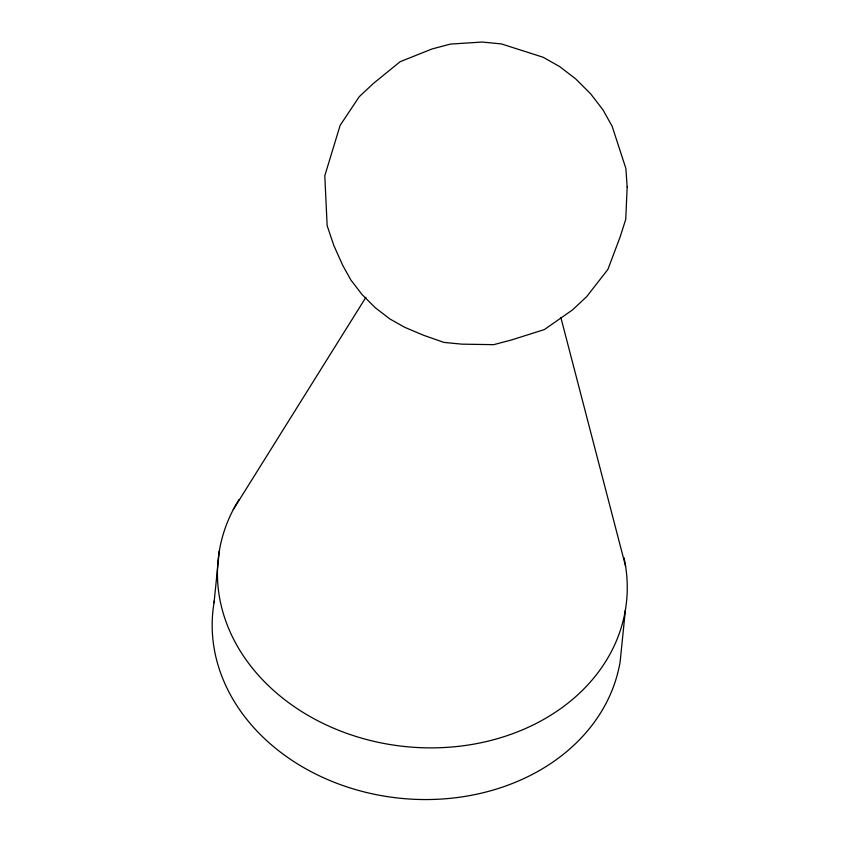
<?xml version="1.0" encoding="UTF-8"?>
<svg xmlns="http://www.w3.org/2000/svg" width="841" height="841" viewBox="0 0 841 841"><rect width="100%" height="100%" fill="white"/><g stroke="black" fill="none" stroke-linecap="round" stroke-linejoin="round"><path stroke-width="1.26" d="M214.035 602.808L219.291 551.128M625.399 609.946L620.153 661.615A205.278 166.907 5.8 0 1 388.016 796.721A205.278 166.907 5.8 0 1 214.476 600.295M233.335 509.499L365.93 297.272M560.852 317.478L625.609 566.308M623.98 557.646A205.278 166.907 5.8 0 1 393.294 745.052A205.278 166.907 5.8 0 1 239.054 499.501M627.165 187.049L625.746 219.343L620.101 237.046L607.875 269.446L586.661 296.663L572.5 309.93L544.348 329.577L511.517 339.953L493.72 344.663L461.94 344.158L443.943 342.413L423.496 335.244L404.584 327.244L389.761 318.886L375.223 307.701L361.966 294.445L350.886 280.021L342.75 265.399L333.877 245.625L327.138 225.619L324.805 175.758L340.121 125.362L359.254 96.694L373.415 83.427L400.127 61.708L432.011 48.967L450.482 44.079L482.166 42.05L501.352 43.911L543.055 57.22L559.622 66.555L575.864 79.054L590.687 93.866L603.06 109.982L612.153 126.318L625.872 168.421L627.165 187.049"/></g></svg>
